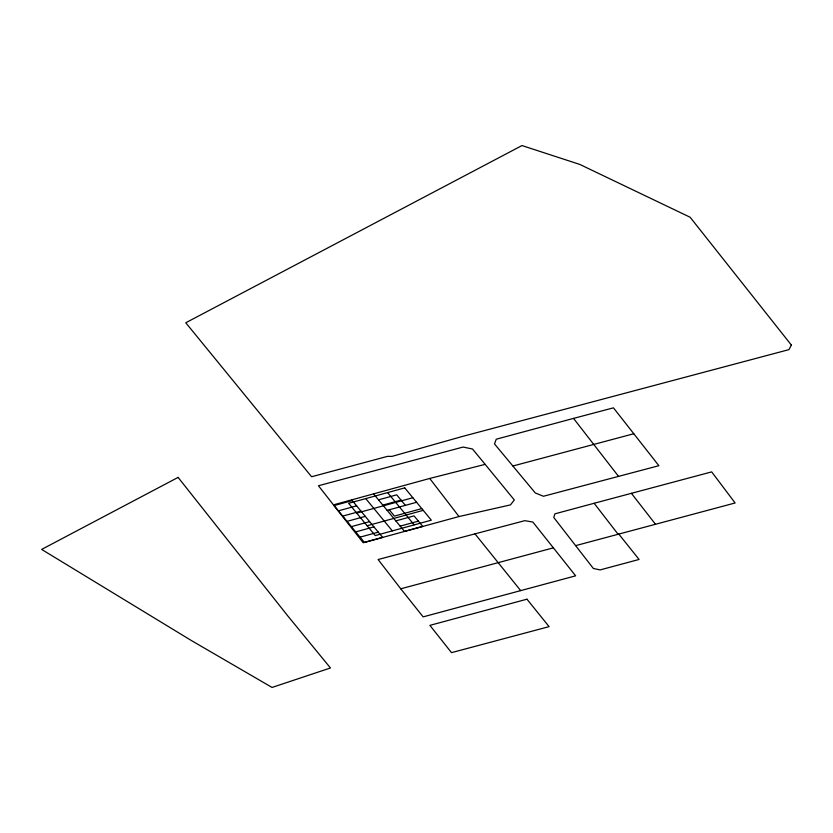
<?xml version="1.0" encoding="UTF-8"?>
<svg xmlns="http://www.w3.org/2000/svg" width="833" height="833" viewBox="0 0 833 833"><rect width="100%" height="100%" fill="white"/><g stroke="black" fill="none" stroke-linecap="round" stroke-linejoin="round"><path stroke-width="1.25" d="M333.481 504.871L429.713 478.454L485.15 464.356L514.315 499.967L510.483 504.892L459.014 516.543L363.188 542.741L318.445 485.743L463.065 447.061L472.498 448.997L485.15 464.356M352.286 500.581L334.064 505.589L364.396 542.408L382.618 537.41L351.703 499.873M338.396 510.848L356.618 505.839M378.494 499.842L396.716 494.833L405.379 505.36M342.727 516.106L360.96 511.108M382.826 505.1L401.048 500.092M356.732 513.128L412.835 497.718M347.059 521.364L365.291 516.366M387.158 510.358L416.594 502.278M351.401 526.633L369.623 521.625M421.79 508.588L394.457 516.096L389.25 509.786M367.124 525.748L423.237 510.348M355.733 531.891L373.955 526.883M395.821 520.885L414.053 515.877L422.716 526.404L404.494 531.402L373.569 493.865M360.064 537.15L378.286 532.152M400.163 526.144L418.385 521.135M573.541 418.395L496.26 439.21L494.5 443.937L535.296 492.959L543.46 496.26L658.882 465.699L613.452 407.837L573.541 418.395L618.544 476.382M594.137 503.278L554.903 513.836L553.758 517.47L593.335 568.45L600.093 569.918L639.088 559.453L618.763 534.047L618.086 534.234L594.137 503.278L711.684 471.884L735.123 502.976L575.78 545.605M512.92 466.001L633.798 433.743M400.767 588.806L423.143 616.878L575.655 575.822L532.86 522.062L524.821 520.667L378.109 559.516L400.767 588.806L553.383 547.843M387.616 492.595L414.209 524.873M365.749 498.592L392.343 530.881M474.997 533.859L520.687 590.618M631.372 493.282L655.425 524.196M429.713 478.454L459.014 516.543M791.35 345.049L788.934 349.641L462.273 436.492L391.916 456.401L387.532 456.359L311.594 476.747L185.769 322.767L521.979 145.556L579.789 164.424L690.13 217.246L791.35 345.049M178.106 477.392L41.65 549.416L191.319 640.504L272.058 687.444L330.462 667.972L287.833 615.972L178.106 477.392M404.744 487.888L348.631 503.299L375.225 535.577L431.327 520.177L404.744 487.888M526.966 599.198L429.901 625.364L451.507 652.645L549.093 626.635L526.966 599.198"/></g></svg>
